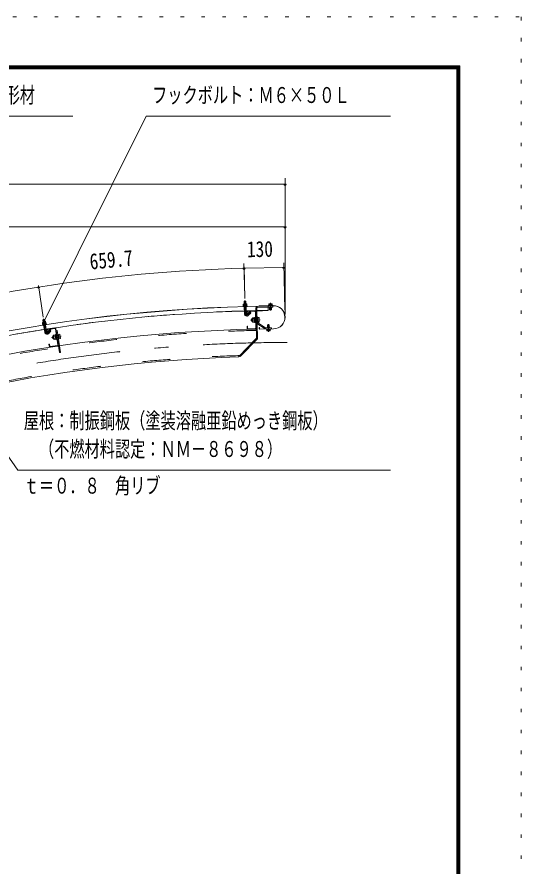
# Model space of a CAD drawing. Units: millimetres, scale not verified. Extents: x -31992 to 32005, y -14700 to 14700.
# Drawn here: x 26232 to 32005, y 4979 to 14700 of the extents above; entities that cross this region are included whole.
import ezdxf
from ezdxf.enums import TextEntityAlignment as Align

# ---------------------------------------------------------------- set-up
doc = ezdxf.new("R2010")
doc.units = ezdxf.units.MM
doc.header["$LTSCALE"] = 80
for name, pattern in [('USER2', [10, 4, -6]), ('USER3', [24, 12, -5, 2, -5]), ('USER4', [3, 0.5, -2.5])]:
    doc.linetypes.add(name, pattern=pattern)
for name, color, linetype, lineweight in [('0-6_2-02BOLD', 7, 'Continuous', 18), ('0-7_2-12HIDDEN', 3, 'USER2', 18), ('0-8_2-22CENTER', 3, 'USER3', 18), ('0-9_2-42THIN', 4, 'Continuous', 18), ('0-A_2-52DIM', 3, 'Continuous', 18), ('0-C_F-F1PAPER', 5, 'Continuous', 18), ('0-D_F-E_J_ADD', 5, 'USER4', 18)]:
    doc.layers.add(name, color=color, linetype=linetype, lineweight=lineweight)
doc.styles.add('ＭＳ ゴシック', font='')
doc.styles.get('ＭＳ ゴシック').set_extended_font_data('MS Gothic')

msp = doc.modelspace()

# ---------------------------------------------------------------- linework, layer by layer
at = {"layer": '0-6_2-02BOLD'}
for p, q in [((28867.06, 11391.64), (28823.33, 11390.46)), ((28824.99, 11390.51), (28825.14, 11384.91)), ((28865.54, 11386), (28825.14, 11384.91)), ((28833.32, 11442.02), (28854.31, 11442.59)), ((28834.08, 11413.51), (28833.32, 11442.02)), ((28834.53, 11411.76), (28834.95, 11396.03)), ((28837.05, 11302.87), (28834.89, 11383.42)), ((28855.08, 11414.07), (28854.31, 11442.59)), ((28854.73, 11412.3), (28855.15, 11396.57)), ((28858.05, 11303.43), (28855.89, 11383.98)), ((28861.73, 11414.25), (28864.83, 11412.57)), ((28864.83, 11412.57), (28865.25, 11396.84)), ((28865.39, 11391.6), (28865.54, 11386)), ((28866.92, 11396.89), (28867.06, 11391.64)), ((28986.08, 11385.19), (29163.84, 11388.74)), ((28986.3, 11373.99), (29164.06, 11377.54)), ((29002.73, 11392.87), (29166.14, 11396.14)), ((29002.73, 11392.87), (29002.76, 11391.12)), ((29166.18, 11394.39), (29002.76, 11391.12)), ((29107.79, 11390.58), (29108.44, 11338.08)), ((29113.72, 11400.69), (29157.46, 11401.57)), ((29113.72, 11400.69), (29113.83, 11395.09)), ((29118.16, 11414.78), (29115.14, 11412.96)), ((29115.14, 11412.96), (29115.38, 11400.73)), ((29125.24, 11413.16), (29125.49, 11400.93)), ((29125.35, 11387.97), (29125.24, 11393.57)), ((29126.07, 11351.93), (29125.57, 11376.77)), ((29145.45, 11413.56), (29145.69, 11401.33)), ((29146.35, 11388.39), (29146.23, 11393.99)), ((29147.06, 11352.35), (29146.57, 11377.2)), ((29157.46, 11401.57), (29157.57, 11395.97)), ((29163.84, 11388.74), (29164.06, 11377.54)), ((28856.58, 11358.19), (28835.58, 11357.62)), ((28864.1, 11322.53), (28864.58, 11298.74)), ((28870.18, 11298.85), (28864.58, 11298.74)), ((28869.7, 11322.65), (28870.18, 11298.85)), ((28870.12, 11298.79), (28894.2, 11324.2)), ((28957.66, 11335.61), (28875.08, 11333.95)), ((28957.77, 11330.01), (28875.19, 11328.36)), ((28885.37, 11284.35), (28909.45, 11309.75)), ((28894.2, 11324.2), (28909.45, 11309.75)), ((28963.49, 11324.52), (28967.23, 11136.96)), ((28968.24, 11366.62), (28975.16, 11020.89)), ((28969.56, 11300.84), (28980.76, 11301.07)), ((28979.44, 11366.85), (28986.45, 11016.48)), ((29126.07, 11351.93), (29147.06, 11352.35)), ((29126.07, 11351.93), (29129.64, 11348.5)), ((29143.63, 11348.78), (29129.64, 11348.5)), ((29143.63, 11348.78), (29147.06, 11352.35)), ((26526.38, 11200.53), (26523.63, 11198.31)), ((26523.63, 11198.31), (26526.07, 11182.76)), ((26568.46, 11184.1), (26525.24, 11177.32)), ((26560.26, 11205.84), (26526.38, 11200.53)), ((26528.53, 11229.73), (26549.27, 11232.99)), ((26532.95, 11201.56), (26528.53, 11229.73)), ((26533.61, 11199.87), (26536.05, 11184.33)), ((26553.69, 11204.81), (26549.27, 11232.99)), ((26553.57, 11203.01), (26556.01, 11187.47)), ((26566.81, 11183.84), (26567.68, 11178.31)), ((26567.64, 11189.29), (26568.46, 11184.1)), ((28922.74, 11243.89), (28917.6, 11238.54)), ((28917.95, 11221.04), (28917.6, 11238.54)), ((28917.95, 11221.04), (28923.3, 11215.9)), ((28922.74, 11243.89), (28929.74, 11244.03)), ((28929.57, 11252.08), (28931.93, 11256.34)), ((28931.93, 11256.34), (28952.24, 11256.75)), ((28932.19, 11243.21), (28952.5, 11243.62)), ((28932.72, 11216.95), (28953.03, 11217.36)), ((28959.76, 11230.63), (28952.62, 11237.49)), ((28952.76, 11230.49), (28959.9, 11223.63)), ((28960.31, 11203.33), (28953.31, 11203.19)), ((28959.16, 11260.38), (28964.77, 11260.48)), ((28959.16, 11260.38), (28960.36, 11200.88)), ((28960.36, 11200.88), (28965.95, 11201)), ((29073.4, 11130.94), (28979.87, 11190.62)), ((28987.16, 11260.94), (28981.56, 11260.82)), ((28988.35, 11201.44), (28982.75, 11201.34)), ((29079.42, 11140.38), (28985.89, 11200.06)), ((28987.16, 11260.94), (28988.35, 11201.44)), ((29004.04, 11257.79), (28987.23, 11257.45)), ((29004.3, 11244.66), (28987.49, 11244.32)), ((29004.83, 11218.39), (28988.02, 11218.06)), ((29006.56, 11253.62), (29004.04, 11257.79)), ((26526.89, 11177.58), (26527.75, 11172.04)), ((26567.68, 11178.31), (26527.75, 11172.04)), ((26550.11, 11092.22), (26537.62, 11171.82)), ((26562.36, 11149.58), (26541.61, 11146.33)), ((26570.86, 11095.47), (26558.36, 11175.08)), ((26574.41, 11115.19), (26577.94, 11091.65)), ((26583.48, 11092.48), (26577.94, 11091.65)), ((26579.95, 11116.02), (26583.48, 11092.48)), ((26583.43, 11092.42), (26604.04, 11120.71)), ((26665.51, 11140.18), (26583.82, 11127.93)), ((26666.34, 11134.64), (26584.66, 11122.39)), ((26600.4, 11080.05), (26621.02, 11108.34)), ((26604.04, 11120.71), (26621.02, 11108.34)), ((26672.71, 11129.93), (26700.53, 10944.41)), ((26678.25, 11130.77), (26719.15, 10858.01)), ((26681.78, 11107.22), (26692.85, 11108.89)), ((26692.85, 11108.89), (26730.22, 10859.68)), ((28872.98, 11158.88), (28867.38, 11158.77)), ((28867.38, 11158.77), (28867.86, 11134.97)), ((28872.98, 11158.88), (28873.46, 11135.08)), ((28961.75, 11131.25), (28879.16, 11129.59)), ((28961.86, 11125.65), (28879.28, 11123.99)), ((29009.42, 11145.86), (29009.73, 11130.11)), ((29171.47, 11129.84), (29013.3, 11126.68)), ((29171.5, 11128.1), (29013.34, 11124.93)), ((29093.22, 11108.69), (29092.97, 11120.92)), ((29096.32, 11106.98), (29093.22, 11108.69)), ((29130.61, 11107.67), (29096.32, 11106.98)), ((29105.13, 11173.67), (29101.7, 11170.1)), ((29122.69, 11170.52), (29101.7, 11170.1)), ((29101.7, 11170.1), (29102.31, 11139.66)), ((29103.32, 11108.89), (29103.08, 11121.12)), ((29105.13, 11173.67), (29119.13, 11173.95)), ((29122.69, 11170.52), (29119.13, 11173.95)), ((29122.7, 11170.52), (29123.31, 11140.08)), ((29123.53, 11109.3), (29123.28, 11121.53)), ((29135.05, 11121.76), (29134.94, 11127.36)), ((26642.66, 11044.73), (26638.25, 11038.77)), ((26640.85, 11021.46), (26638.25, 11038.77)), ((26640.85, 11021.46), (26646.82, 11017.04)), ((26642.66, 11044.73), (26649.59, 11045.77)), ((26642.66, 11044.73), (26646.82, 11017.04)), ((26646.82, 11017.04), (26653.74, 11018.08)), ((26648.39, 11053.73), (26650.17, 11058.27)), ((26650.17, 11058.27), (26670.27, 11061.28)), ((26652.12, 11045.28), (26672.21, 11048.3)), ((26656.02, 11019.3), (26676.11, 11022.31)), ((26677.03, 11063.34), (26670.11, 11062.3)), ((26670.11, 11062.3), (26678.21, 11008.3)), ((26681.08, 11036.34), (26673.12, 11042.23)), ((26674.16, 11035.3), (26682.12, 11029.42)), ((26676.67, 11065.76), (26682.21, 11066.59)), ((26685.13, 11009.34), (26678.21, 11008.3)), ((26704.36, 11069.92), (26698.82, 11069.08)), ((26704.36, 11069.92), (26713.18, 11011.07)), ((26721.5, 11068.97), (26704.87, 11066.47)), ((26723.45, 11055.98), (26706.82, 11053.48)), ((26713.18, 11011.07), (26707.65, 11010.24)), ((26727.35, 11030), (26710.72, 11027.5)), ((26724.54, 11065.15), (26721.5, 11068.97)), ((28771.27, 10808.68), (28975.16, 11020.89)), ((26604.24, 10954.03), (26598.7, 10953.21)), ((26598.7, 10953.21), (26602.23, 10929.66)), ((26604.24, 10954.03), (26607.77, 10930.5)), ((26695.82, 10938.04), (26614.14, 10925.79)), ((26696.65, 10932.5), (26614.97, 10920.25)), ((26730.22, 10859.68), (26719.15, 10858.01))]:
    msp.add_line(p, q, dxfattribs=at)
for points in [[(28866.92, 11396.89), (28823.18, 11395.71), (28823.33, 11390.46)], [(28861.73, 11414.25), (28827.44, 11413.33), (28824.43, 11411.49), (28824.85, 11395.75)], [(28833.32, 11442.02), (28836.73, 11445.61), (28850.72, 11445.99), (28854.31, 11442.59)], [(29118.16, 11414.78), (29152.45, 11415.47), (29155.55, 11413.76), (29155.79, 11401.54)], [(26567.64, 11189.29), (26524.42, 11182.5), (26525.24, 11177.32)], [(26528.53, 11229.73), (26531.44, 11233.73), (26545.27, 11235.9), (26549.27, 11232.99)], [(26560.26, 11205.84), (26563.56, 11204.57), (26566, 11189.03)], [(28922.74, 11243.89), (28923.3, 11215.9), (28930.3, 11216.04)], [(28929.57, 11252.08), (28930.46, 11207.99), (28932.98, 11203.81), (28953.28, 11204.22)], [(28959.21, 11257.92), (28952.22, 11257.78), (28953.31, 11203.19)], [(29006.56, 11253.62), (29007.44, 11209.53), (29005.09, 11205.26), (28988.28, 11204.93)], [(29009.42, 11145.86), (29007.67, 11145.82), (29007.98, 11130.07)], [(29083.32, 11139.28), (29147.8, 11140.57), (29148.02, 11129.37)], [(29135.05, 11121.76), (29091.31, 11120.89), (29091.2, 11126.49)], [(29130.61, 11107.67), (29133.63, 11109.5), (29133.38, 11121.73)], [(26648.39, 11053.73), (26654.93, 11010.12), (26657.97, 11006.31), (26678.06, 11009.32)], [(26676.67, 11065.76), (26685.49, 11006.92), (26691.03, 11007.75)], [(26724.54, 11065.15), (26731.08, 11021.54), (26729.29, 11017.01), (26712.67, 11014.51)], [(28781.17, 10818.98), (28789.25, 10811.22), (28986.45, 11016.48)]]:
    msp.add_lwpolyline(points, dxfattribs=at)
for centre, radius, start, end in [((29326.18, -6526.52), 17918.42, 90.69833, 114.33472), ((29326.18, -6526.52), 17916.67, 90.69833, 114.33472), ((28829.65, 11405.28), 8.11, 52.99149, 91.53772), ((28845.38, 11384.02), 29.79, 71.70639, 111.36684), ((28859.95, 11406.09), 8.11, 91.53772, 130.06915), ((28986.44, 11366.99), 18.2, 91.146, 181.146), ((28986.44, 11366.99), 7, 91.146, 181.146), ((29120.32, 11406.71), 8.11, 52.61456, 91.146), ((29135.9, 11385.35), 29.79, 71.31689, 110.97733), ((29150.62, 11407.32), 8.11, 91.146, 129.69225), ((29168.82, 11262.12), 134.05, 271.146, 91.146), ((29168.82, 11262.12), 132.3, 271.146, 91.146), ((29326.18, -6526.52), 17865.92, 91.57138, 98.8867), ((28865.04, 11303.61), 28, 181.51164, 316.53772), ((29326.18, -6526.52), 17865.92, 90.69833, 91.50403), ((28865.04, 11303.61), 7, 181.48558, 316.53772), ((28875.3, 11322.75), 11.2, 91.146, 181.146), ((28875.3, 11322.75), 5.6, 91.146, 181.146), ((28957.89, 11324.41), 11.2, 1.146, 91.146), ((28957.89, 11324.41), 5.6, 1.146, 91.146), ((26529.61, 11192.83), 8.11, 60.37416, 98.92039), ((26547.94, 11173.76), 29.79, 79.08907, 118.74951), ((26559.55, 11197.52), 8.11, 98.92039, 137.45183), ((28939.68, 11249.93), 10.07, 181.146, 221.87283), ((28966.62, 11230.77), 36.61, 160.12059, 202.17142), ((28940.48, 11210.54), 10.07, 140.41917, 181.146), ((28989.66, 11205.96), 18.2, 181.146, 237.45593), ((28989.66, 11205.96), 7, 181.146, 237.45593), ((28970.4, 11230.84), 36.61, 340.12061, 22.17142), ((28996.55, 11251.07), 10.07, 320.41917, 1.146), ((28997.33, 11211.67), 10.07, 1.146, 41.87283), ((29326.18, -6526.52), 17655.92, 91.146, 114.19534), ((29326.18, -6526.52), 17865.92, 98.95406, 106.26938), ((26577.77, 11096.54), 28, 188.89432, 323.92039), ((26577.77, 11096.54), 7, 188.86824, 323.92039), ((26585.48, 11116.86), 11.2, 98.52867, 188.52867), ((26585.48, 11116.86), 5.6, 98.52867, 188.52867), ((26667.17, 11129.1), 11.2, 8.52867, 98.52867), ((26667.17, 11129.1), 5.6, 8.52867, 98.52867), ((28879.06, 11135.19), 11.2, 181.146, 271.146), ((28879.06, 11135.19), 5.6, 181.146, 271.146), ((28961.64, 11136.85), 5.6, 271.146, 1.146), ((28961.64, 11136.85), 11.2, 271.146, 1.146), ((29013.23, 11130.18), 5.25, 181.146, 271.146), ((29013.23, 11130.18), 3.5, 181.146, 271.146), ((29083.18, 11146.28), 18.2, 237.45593, 271.146), ((29083.18, 11146.28), 7, 237.45593, 271.146), ((29098.15, 11115.13), 8.11, 271.146, 309.69225), ((29112.86, 11137.11), 29.79, 251.31689, 290.97733), ((29128.45, 11115.74), 8.11, 232.61456, 271.146), ((26658.69, 11052.91), 10.07, 188.52867, 229.25551), ((26687.86, 11037.36), 36.61, 167.50327, 209.55408), ((26664.54, 11013.94), 10.07, 147.80185, 188.52867), ((26714.93, 11061.34), 10.07, 327.80185, 8.52867), ((26691.61, 11037.92), 36.61, 347.50327, 29.55408), ((26720.78, 11022.37), 10.07, 8.52867, 49.25551), ((26613.31, 10931.33), 11.2, 188.52867, 278.52867), ((26613.31, 10931.33), 5.6, 188.52867, 278.52867), ((26695, 10943.58), 5.6, 278.52867, 8.52867), ((26695, 10943.58), 11.2, 278.52867, 8.52867), ((29326.18, -6526.52), 17344.08, 91.83345, 112.94801)]:
    msp.add_arc(centre, radius, start, end, dxfattribs=at)
at = {"layer": '0-7_2-12HIDDEN'}
for radius, start, end in [(17867.67, 91.57138, 98.8867), (17867.67, 90.69833, 91.50404), (17641.22, 91.146, 114.19611), (17867.67, 98.95406, 106.26938), (17358.77, 91.78378, 112.98013)]:
    msp.add_arc((29326.18, -6526.52), radius, start, end, dxfattribs=at)
at = {"layer": '0-8_2-22CENTER'}
for p, q in [((28843.46, 11455.43), (28847.55, 11303.14)), ((29135.1, 11425.63), (29136.85, 11338.14)), ((28909.04, 11324.6), (28877.75, 11291.57)), ((26536.86, 11244.33), (26560.49, 11093.83)), ((29017.5, 11231.78), (28907.27, 11229.58)), ((29113.67, 11096.83), (29111.92, 11184.31)), ((26618.72, 11123.02), (26591.92, 11086.24)), ((26629.16, 11028.56), (26738.19, 11044.91))]:
    msp.add_line(p, q, dxfattribs=at)
for centre, radius, start, end in [((28865.04, 11303.61), 17.5, 181.5377, 316.5377), ((26577.77, 11096.54), 17.5, 188.92038, 323.92038), ((29326.18, -6526.52), 17500, 90, 114.75879)]:
    msp.add_arc(centre, radius, start, end, dxfattribs=at)
at = {"layer": '0-9_2-42THIN'}
for p, q in [((28836.89, 11413.59), (28836.04, 11444.89)), ((28838.39, 11357.7), (28837.69, 11383.49)), ((28852.28, 11413.99), (28851.44, 11445.31)), ((29128.03, 11393.63), (29128.15, 11388.03)), ((29128.37, 11376.83), (29128.92, 11349.19)), ((29143.43, 11393.93), (29143.54, 11388.34)), ((29143.77, 11377.14), (29144.32, 11349.5)), ((28835.72, 11352.77), (28838.39, 11357.7)), ((26535.72, 11201.99), (26530.86, 11232.94)), ((26550.93, 11204.38), (26546.07, 11235.32)), ((28929.81, 11240.53), (28919.31, 11240.32)), ((28930.23, 11219.54), (28919.73, 11219.33)), ((26544.38, 11146.76), (26540.39, 11172.25)), ((26542.37, 11141.53), (26544.38, 11146.76)), ((29105.11, 11139.72), (29104.44, 11172.96)), ((29120.51, 11140.03), (29119.84, 11173.27)), ((26650.1, 11042.31), (26639.72, 11040.76)), ((26653.22, 11021.55), (26642.83, 11019.99))]:
    msp.add_line(p, q, dxfattribs=at)
for points in [[(28856.71, 11353.34), (28853.78, 11358.11), (28853.08, 11383.91)], [(26563.12, 11144.79), (26559.6, 11149.15), (26555.6, 11174.64)]]:
    msp.add_lwpolyline(points, dxfattribs=at)
at = {"layer": '0-A_2-52DIM'}
for p, q in [((26870.37, 13565.9), (24280.37, 13565.9)), ((27710.37, 13565.9), (26544.5, 11216.94)), ((30510.36, 13565.9), (27710.37, 13565.9)), ((29302.87, 11297.12), (29302.87, 12855.45)), ((29302.87, 12785.45), (14357.87, 12785.45)), ((29316.87, 12785.45), (29288.87, 12785.45)), ((14357.87, 12295.45), (29302.87, 12295.45)), ((29316.87, 12295.45), (29288.87, 12295.45)), ((28842.43, 11499.86), (28832.54, 11876.02)), ((29301.21, 11346.56), (29288.06, 11885.14)), ((28847.58, 11823.53), (28819.58, 11823.53)), ((28833.14, 11840.02), (28842.91, 11475.94)), ((29303.11, 11832.65), (29275.11, 11832.65)), ((26493.76, 11608.12), (26465.76, 11608.12)), ((26533.68, 11264.6), (26477.2, 11624.41)), ((26558.5, 11216.94), (26530.5, 11216.94)), ((26240.37, 9512.9), (25273.72, 10904.41)), ((26240.37, 9512.9), (30510.37, 9512.9))]:
    msp.add_line(p, q, dxfattribs=at)
msp.add_lwpolyline([(28833.58, 11823.53), (29289.11, 11832.65), (29290.56, 11878.94)], dxfattribs=at)
for centre, radius, start, end in [((29302.87, 12785.45), 14, 180, 0), ((29302.87, 12295.45), 14, 180, 0), ((29326.21, -6526.63), 18356.77, 91.53778, 98.92041), ((28833.58, 11823.53), 14, 180, 0), ((29289.11, 11832.65), 14, 180, 0), ((29326.21, -6526.64), 18356.79, 98.92041, 106.30302), ((26479.76, 11608.12), 14, 180, 0), ((26544.5, 11216.94), 14, 180, 0)]:
    msp.add_arc(centre, radius, start, end, dxfattribs=at)
at = {"layer": '0-C_F-F1PAPER'}
for p, q in [((-8874.51, 14140), (31305.49, 14140)), ((-8871.01, 14136.5), (31301.98, 14136.5)), ((-8867.51, 14133), (31298.49, 14133)), ((-8864.01, 14129.5), (31294.99, 14129.5)), ((-8860.51, 14126), (31291.49, 14126)), ((-8857.01, 14122.5), (31287.99, 14122.5)), ((-8853.51, 14119), (31284.48, 14119)), ((-8850.01, 14115.5), (31280.99, 14115.5)), ((-8846.51, 14112), (31277.48, 14112)), ((-8843.01, 14108.5), (31273.99, 14108.5)), ((-8839.51, 14105), (31270.49, 14105)), ((31270.49, -13965), (31270.49, 14105)), ((31284.48, -13979), (31284.48, 14119)), ((31291.49, -13986), (31291.49, 14126)), ((31298.49, -13993), (31298.49, 14133)), ((31305.49, -14000), (31305.49, 14140))]:
    msp.add_line(p, q, dxfattribs=at)
for points in [[(-8871.01, -13996.5), (31301.98, -13996.5), (31301.98, 14136.5)], [(-8864.01, -13989.5), (31294.99, -13989.5), (31294.99, 14129.5)], [(-8857.01, -13982.5), (31287.99, -13982.5), (31287.99, 14122.5)], [(-8850.01, -13975.5), (31280.99, -13975.5), (31280.99, 14115.5)], [(-8846.51, -13972), (31277.48, -13972), (31277.48, 14112)], [(-8843.01, -13968.5), (31273.99, -13968.5), (31273.99, 14108.5)]]:
    msp.add_lwpolyline(points, dxfattribs=at)
at = {"layer": '0-D_F-E_J_ADD'}
msp.add_line((32005.49, 14700), (32005.49, -14700), dxfattribs=at)
msp.add_lwpolyline([(-9574.51, -14700), (-9574.51, 14700), (32005.49, 14700)], dxfattribs=at)

# ---------------------------------------------------------------- texts
at = {"layer": '0-A_2-52DIM', "color": 7, "style": 'ＭＳ ゴシック', "width": 0.7}
for s, p in [('側化粧：アルミニウム形材', (24350.37, 13660.78)), ('フックボルト：Ｍ６×５０Ｌ', (27780.37, 13660.78)), ('屋根：制振鋼板（塗装溶融亜鉛めっき鋼板）', (26310.37, 9932.46)), ('\u3000（不燃材料認定：ＮＭ－８６９８）', (26310.37, 9607.78)), ('ｔ＝０．８\u3000角リブ', (26310.37, 9187.77))]:
    msp.add_text(s, height=182.3, dxfattribs=at).set_placement(p, align=Align.BOTTOM_LEFT)
at = {"layer": '0-A_2-52DIM', "color": 7, "style": 'ＭＳ ゴシック', "width": 0.8}
for s, rotation, p in [('130', 1.146, (28869.01, 11894.26)), ('659.7', 5.229, (27077.87, 11753.81))]:
    msp.add_text(s, height=182.3, rotation=rotation, dxfattribs=at).set_placement(p, align=Align.BOTTOM_LEFT)

doc.saveas('drawing.dxf')
